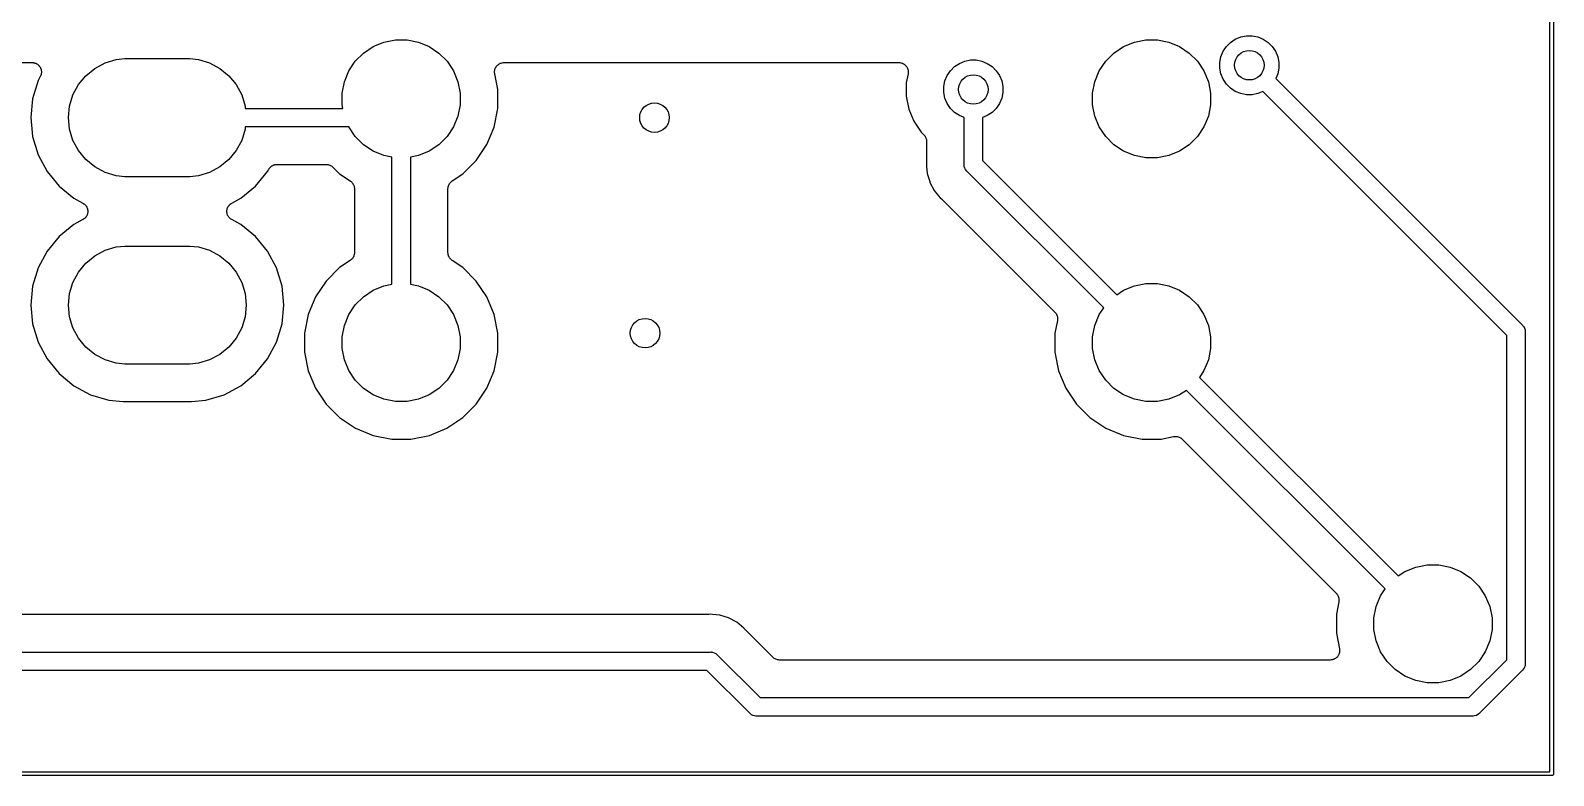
# Model space of a CAD drawing. Extents: x 19 to 115, y -142 to -17.
# Drawn here: x 94.8 to 115.42, y -142.26 to -132.17 of the extents above; entities that cross this region are included whole.
import ezdxf

# ---------------------------------------------------------------- set-up
doc = ezdxf.new("R2010")
doc.units = 0
doc.layers.add('BLACK', color=7, linetype='CONTINUOUS')

msp = doc.modelspace()

# ---------------------------------------------------------------- linework, layer by layer
at = {"layer": 'BLACK', "linetype": 'CONTINUOUS'}
for p, q in [((115.425, -16.6812), (115.425, -142.239)), ((115.375, -142.215), (115.375, -16.705)), ((99.312, -132.475), (99.4431, -132.387)), ((99.4431, -132.387), (99.5886, -132.327)), ((99.5886, -132.327), (99.7432, -132.296)), ((99.7432, -132.296), (99.9008, -132.296)), ((99.9008, -132.296), (100.055, -132.327)), ((100.055, -132.327), (100.201, -132.387)), ((100.201, -132.387), (100.332, -132.475)), ((109.472, -132.475), (109.603, -132.387)), ((109.603, -132.387), (109.749, -132.327)), ((109.749, -132.327), (109.903, -132.296)), ((109.903, -132.296), (110.061, -132.296)), ((110.061, -132.296), (110.215, -132.327)), ((110.215, -132.327), (110.361, -132.387)), ((110.361, -132.387), (110.492, -132.475)), ((110.951, -132.451), (110.995, -132.385)), ((110.995, -132.385), (111.051, -132.33)), ((111.051, -132.33), (111.116, -132.286)), ((111.116, -132.286), (111.189, -132.256)), ((111.189, -132.256), (111.266, -132.24)), ((111.266, -132.24), (111.345, -132.24)), ((111.345, -132.24), (111.422, -132.256)), ((111.422, -132.256), (111.495, -132.286)), ((111.495, -132.286), (111.561, -132.33)), ((111.561, -132.33), (111.616, -132.385)), ((111.616, -132.385), (111.66, -132.451)), ((92.6383, -132.604), (94.8237, -132.604)), ((94.8237, -132.604), (94.8255, -132.604)), ((94.8255, -132.604), (94.8314, -132.605)), ((95.8124, -132.607), (95.9632, -132.562)), ((95.9632, -132.562), (96.0807, -132.55)), ((96.0807, -132.55), (96.9593, -132.55)), ((96.9593, -132.55), (97.0768, -132.562)), ((97.0768, -132.562), (97.2276, -132.607)), ((99.113, -132.717), (99.2006, -132.586)), ((99.2006, -132.586), (99.312, -132.475)), ((100.332, -132.475), (100.443, -132.586)), ((100.443, -132.586), (100.531, -132.717)), ((101.201, -132.605), (101.213, -132.604)), ((101.213, -132.604), (106.561, -132.604)), ((106.561, -132.604), (106.562, -132.604)), ((106.562, -132.604), (106.562, -132.604)), ((106.562, -132.604), (106.562, -132.604)), ((106.562, -132.604), (106.563, -132.604)), ((106.563, -132.604), (106.575, -132.605)), ((107.38, -132.615), (107.452, -132.584)), ((107.452, -132.584), (107.53, -132.569)), ((107.53, -132.569), (107.608, -132.569)), ((107.608, -132.569), (107.686, -132.584)), ((107.686, -132.584), (107.758, -132.615)), ((109.273, -132.717), (109.361, -132.586)), ((109.361, -132.586), (109.472, -132.475)), ((110.492, -132.475), (110.603, -132.586)), ((110.603, -132.586), (110.691, -132.717)), ((110.906, -132.601), (110.921, -132.524)), ((110.906, -132.68), (110.906, -132.601)), ((110.921, -132.524), (110.951, -132.451)), ((111.66, -132.451), (111.69, -132.524)), ((111.69, -132.524), (111.706, -132.601)), ((111.706, -132.601), (111.706, -132.68)), ((94.8314, -132.605), (94.8373, -132.605)), ((94.8373, -132.605), (94.8437, -132.606)), ((94.8437, -132.606), (94.8501, -132.607)), ((94.8501, -132.607), (94.8558, -132.609)), ((94.8558, -132.609), (94.8616, -132.61)), ((94.8616, -132.61), (94.8675, -132.612)), ((94.8675, -132.612), (94.8738, -132.614)), ((94.8738, -132.614), (94.8789, -132.617)), ((94.8789, -132.617), (94.8844, -132.619)), ((94.8844, -132.619), (94.8898, -132.623)), ((94.8898, -132.623), (94.8955, -132.626)), ((94.8955, -132.626), (94.9, -132.63)), ((94.9, -132.63), (94.9049, -132.633)), ((94.9049, -132.633), (94.9095, -132.638)), ((94.9357, -132.791), (94.9057, -132.847)), ((94.9095, -132.638), (94.9145, -132.642)), ((94.9145, -132.642), (94.9182, -132.647)), ((94.9182, -132.647), (94.9223, -132.651)), ((94.9223, -132.651), (94.9259, -132.656)), ((94.9259, -132.656), (94.93, -132.661)), ((94.93, -132.661), (94.9327, -132.667)), ((94.9327, -132.667), (94.936, -132.672)), ((94.938, -132.785), (94.9357, -132.791)), ((94.936, -132.672), (94.9385, -132.678)), ((94.9408, -132.78), (94.938, -132.785)), ((94.9385, -132.678), (94.9415, -132.683)), ((94.9427, -132.774), (94.9408, -132.78)), ((94.9415, -132.683), (94.9432, -132.689)), ((94.9452, -132.768), (94.9427, -132.774)), ((94.9432, -132.689), (94.9454, -132.695)), ((94.9464, -132.762), (94.9452, -132.768)), ((94.9454, -132.695), (94.9466, -132.701)), ((94.9481, -132.757), (94.9464, -132.762)), ((94.9466, -132.701), (94.9485, -132.707)), ((94.9488, -132.75), (94.9481, -132.757)), ((94.9485, -132.707), (94.949, -132.713)), ((94.9501, -132.744), (94.9488, -132.75)), ((94.949, -132.713), (94.9502, -132.719)), ((94.9502, -132.719), (94.9501, -132.725)), ((94.9501, -132.725), (94.9507, -132.732)), ((94.9507, -132.732), (94.9501, -132.738)), ((94.9501, -132.738), (94.9501, -132.744)), ((95.4516, -132.903), (95.5516, -132.782)), ((95.5516, -132.782), (95.6734, -132.682)), ((95.6734, -132.682), (95.8124, -132.607)), ((97.2276, -132.607), (97.3666, -132.682)), ((97.3666, -132.682), (97.4884, -132.782)), ((97.4884, -132.782), (97.5884, -132.903)), ((99.0527, -132.863), (99.113, -132.717)), ((100.531, -132.717), (100.591, -132.863)), ((101.086, -132.729), (101.087, -132.717)), ((101.086, -132.73), (101.086, -132.729)), ((101.087, -132.742), (101.086, -132.73)), ((101.086, -132.73), (101.086, -132.73)), ((101.087, -132.717), (101.088, -132.705)), ((101.088, -132.754), (101.087, -132.742)), ((101.088, -132.705), (101.092, -132.693)), ((101.088, -132.705), (101.088, -132.705)), ((101.088, -132.705), (101.088, -132.705)), ((101.088, -132.755), (101.088, -132.754)), ((101.088, -132.756), (101.088, -132.755)), ((101.088, -132.755), (101.088, -132.755)), ((101.088, -132.755), (101.088, -132.755)), ((101.13, -132.967), (101.088, -132.756)), ((101.092, -132.693), (101.095, -132.682)), ((101.095, -132.682), (101.096, -132.681)), ((101.096, -132.681), (101.102, -132.671)), ((101.096, -132.681), (101.096, -132.681)), ((101.102, -132.671), (101.107, -132.66)), ((101.107, -132.66), (101.108, -132.659)), ((101.107, -132.66), (101.107, -132.66)), ((101.108, -132.659), (101.115, -132.65)), ((101.115, -132.65), (101.123, -132.641)), ((101.123, -132.641), (101.124, -132.64)), ((101.123, -132.641), (101.123, -132.641)), ((101.124, -132.64), (101.133, -132.633)), ((101.133, -132.633), (101.142, -132.625)), ((101.142, -132.625), (101.143, -132.625)), ((101.143, -132.625), (101.153, -132.619)), ((101.143, -132.625), (101.143, -132.625)), ((101.153, -132.619), (101.164, -132.614)), ((101.164, -132.614), (101.164, -132.613)), ((101.164, -132.613), (101.165, -132.613)), ((101.165, -132.613), (101.176, -132.61)), ((101.176, -132.61), (101.188, -132.606)), ((101.188, -132.606), (101.188, -132.606)), ((101.188, -132.606), (101.189, -132.606)), ((101.189, -132.606), (101.201, -132.605)), ((106.575, -132.605), (106.587, -132.607)), ((106.587, -132.607), (106.587, -132.607)), ((106.587, -132.607), (106.587, -132.607)), ((106.587, -132.607), (106.599, -132.61)), ((106.599, -132.61), (106.61, -132.614)), ((106.61, -132.614), (106.611, -132.614)), ((106.611, -132.614), (106.611, -132.614)), ((106.611, -132.614), (106.622, -132.62)), ((106.622, -132.62), (106.632, -132.626)), ((106.632, -132.626), (106.632, -132.626)), ((106.632, -132.626), (106.633, -132.626)), ((106.633, -132.626), (106.642, -132.634)), ((106.642, -132.634), (106.651, -132.642)), ((106.651, -132.642), (106.652, -132.642)), ((106.652, -132.642), (106.652, -132.642)), ((106.652, -132.642), (106.659, -132.651)), ((106.659, -132.651), (106.667, -132.661)), ((106.686, -132.756), (106.661, -132.88)), ((106.667, -132.661), (106.667, -132.661)), ((106.667, -132.661), (106.667, -132.661)), ((106.667, -132.661), (106.673, -132.672)), ((106.673, -132.672), (106.679, -132.683)), ((106.679, -132.683), (106.679, -132.683)), ((106.679, -132.683), (106.679, -132.683)), ((106.679, -132.683), (106.682, -132.695)), ((106.682, -132.695), (106.686, -132.706)), ((106.686, -132.706), (106.686, -132.707)), ((106.686, -132.707), (106.686, -132.707)), ((106.686, -132.707), (106.687, -132.719)), ((106.687, -132.744), (106.686, -132.756)), ((106.687, -132.719), (106.688, -132.731)), ((106.688, -132.732), (106.687, -132.744)), ((106.688, -132.731), (106.688, -132.731)), ((106.688, -132.731), (106.688, -132.732)), ((107.184, -132.852), (107.215, -132.78)), ((107.215, -132.78), (107.258, -132.714)), ((107.258, -132.714), (107.314, -132.658)), ((107.314, -132.658), (107.38, -132.615)), ((107.758, -132.615), (107.824, -132.658)), ((107.824, -132.658), (107.88, -132.714)), ((107.88, -132.714), (107.923, -132.78)), ((107.923, -132.78), (107.954, -132.852)), ((109.213, -132.863), (109.273, -132.717)), ((110.691, -132.717), (110.751, -132.863)), ((110.921, -132.757), (110.906, -132.68)), ((110.951, -132.83), (110.921, -132.757)), ((111.69, -132.757), (111.664, -132.821)), ((111.706, -132.68), (111.69, -132.757)), ((94.9057, -132.847), (94.8309, -133.094)), ((95.3773, -133.042), (95.4516, -132.903)), ((97.5884, -132.903), (97.6627, -133.042)), ((99.022, -133.017), (99.0527, -132.863)), ((99.022, -133.175), (99.022, -133.017)), ((100.591, -132.863), (100.622, -133.017)), ((100.622, -133.017), (100.622, -133.175)), ((101.13, -133.225), (101.13, -132.967)), ((106.661, -132.88), (106.661, -133.058)), ((107.169, -132.93), (107.184, -132.852)), ((107.169, -133.008), (107.169, -132.93)), ((107.184, -133.086), (107.169, -133.008)), ((107.954, -132.852), (107.969, -132.93)), ((107.969, -133.008), (107.954, -133.086)), ((107.969, -132.93), (107.969, -133.008)), ((109.182, -133.017), (109.213, -132.863)), ((109.182, -133.175), (109.182, -133.017)), ((110.751, -132.863), (110.782, -133.017)), ((110.782, -133.017), (110.782, -133.175)), ((110.995, -132.895), (110.951, -132.83)), ((111.051, -132.951), (110.995, -132.895)), ((111.116, -132.995), (111.051, -132.951)), ((111.189, -133.025), (111.116, -132.995)), ((111.487, -132.998), (111.422, -133.025)), ((114.792, -136.303), (111.487, -132.998)), ((111.664, -132.821), (115.001, -136.159)), ((94.8309, -133.094), (94.8057, -133.35)), ((95.3161, -133.35), (95.3316, -133.193)), ((95.3316, -133.193), (95.3773, -133.042)), ((97.6627, -133.042), (97.7084, -133.193)), ((97.7084, -133.193), (97.7116, -133.225)), ((99.032, -133.225), (99.022, -133.175)), ((100.622, -133.175), (100.591, -133.329)), ((106.661, -133.058), (106.696, -133.234)), ((107.215, -133.158), (107.184, -133.086)), ((107.258, -133.224), (107.215, -133.158)), ((107.923, -133.158), (107.88, -133.224)), ((107.954, -133.086), (107.923, -133.158)), ((109.213, -133.329), (109.182, -133.175)), ((110.782, -133.175), (110.751, -133.329)), ((111.266, -133.04), (111.189, -133.025)), ((111.345, -133.04), (111.266, -133.04)), ((111.422, -133.025), (111.345, -133.04)), ((94.8057, -133.35), (94.8309, -133.606)), ((95.3316, -133.507), (95.3161, -133.35)), ((97.7116, -133.225), (99.032, -133.225)), ((100.591, -133.329), (100.531, -133.475)), ((101.08, -133.478), (101.13, -133.225)), ((106.696, -133.234), (106.764, -133.399)), ((106.764, -133.399), (106.864, -133.548)), ((107.314, -133.28), (107.258, -133.224)), ((107.38, -133.323), (107.314, -133.28)), ((107.444, -133.35), (107.38, -133.323)), ((107.444, -133.979), (107.444, -133.35)), ((107.758, -133.323), (107.694, -133.35)), ((107.694, -133.35), (107.694, -133.933)), ((107.824, -133.28), (107.758, -133.323)), ((107.88, -133.224), (107.824, -133.28)), ((109.273, -133.475), (109.213, -133.329)), ((110.751, -133.329), (110.691, -133.475)), ((94.8309, -133.606), (94.9057, -133.853)), ((95.3773, -133.658), (95.3316, -133.507)), ((97.7084, -133.507), (97.6627, -133.658)), ((97.7116, -133.475), (97.7084, -133.507)), ((99.1131, -133.475), (97.7116, -133.475)), ((99.2006, -133.606), (99.1131, -133.475)), ((99.312, -133.717), (99.2006, -133.606)), ((100.443, -133.606), (100.332, -133.717)), ((100.531, -133.475), (100.443, -133.606)), ((100.981, -133.716), (101.08, -133.478)), ((106.864, -133.548), (106.899, -133.583)), ((106.899, -133.583), (106.899, -133.583)), ((106.899, -133.583), (106.899, -133.583)), ((106.899, -133.583), (106.899, -133.583)), ((106.899, -133.583), (106.9, -133.584)), ((106.9, -133.584), (106.907, -133.593)), ((106.907, -133.593), (106.915, -133.602)), ((106.915, -133.602), (106.915, -133.603)), ((106.915, -133.603), (106.916, -133.604)), ((106.916, -133.604), (106.921, -133.614)), ((106.921, -133.614), (106.926, -133.624)), ((106.926, -133.624), (106.927, -133.625)), ((106.927, -133.625), (106.927, -133.626)), ((106.927, -133.626), (106.93, -133.637)), ((109.361, -133.606), (109.273, -133.475)), ((109.472, -133.717), (109.361, -133.606)), ((110.603, -133.606), (110.492, -133.717)), ((110.691, -133.475), (110.603, -133.606)), ((95.4516, -133.797), (95.3773, -133.658)), ((95.5516, -133.918), (95.4516, -133.797)), ((97.5884, -133.797), (97.4884, -133.918)), ((97.6627, -133.658), (97.5884, -133.797)), ((99.4431, -133.805), (99.312, -133.717)), ((99.5886, -133.865), (99.4431, -133.805)), ((100.201, -133.805), (100.055, -133.865)), ((100.332, -133.717), (100.201, -133.805)), ((100.838, -133.93), (100.981, -133.716)), ((106.93, -133.637), (106.934, -133.648)), ((106.934, -133.648), (106.934, -133.649)), ((106.934, -133.649), (106.934, -133.649)), ((106.934, -133.649), (106.935, -133.661)), ((106.935, -133.661), (106.936, -133.673)), ((106.936, -133.673), (106.936, -133.948)), ((109.603, -133.805), (109.472, -133.717)), ((109.749, -133.865), (109.603, -133.805)), ((110.361, -133.805), (110.215, -133.865)), ((110.492, -133.717), (110.361, -133.805)), ((94.9057, -133.853), (95.0272, -134.08)), ((95.6734, -134.018), (95.5516, -133.918)), ((95.8124, -134.093), (95.6734, -134.018)), ((97.3666, -134.018), (97.2276, -134.093)), ((97.4884, -133.918), (97.3666, -134.018)), ((98.0297, -134.049), (98.0329, -134.044)), ((98.0329, -134.044), (98.0356, -134.039)), ((98.0356, -134.039), (98.0399, -134.034)), ((98.0399, -134.034), (98.0438, -134.028)), ((98.0438, -134.028), (98.0478, -134.024)), ((98.0478, -134.024), (98.0514, -134.02)), ((98.0514, -134.02), (98.0567, -134.016)), ((98.0567, -134.016), (98.0615, -134.011)), ((98.0615, -134.011), (98.0663, -134.008)), ((98.0663, -134.008), (98.0706, -134.004)), ((98.0706, -134.004), (98.0766, -134.001)), ((98.0766, -134.001), (98.0823, -133.997)), ((98.0823, -133.997), (98.0875, -133.995)), ((98.0875, -133.995), (98.0925, -133.993)), ((98.0925, -133.993), (98.099, -133.991)), ((98.099, -133.991), (98.1053, -133.988)), ((98.1053, -133.988), (98.1108, -133.987)), ((98.1108, -133.987), (98.1162, -133.985)), ((98.1162, -133.985), (98.123, -133.985)), ((98.123, -133.985), (98.1297, -133.983)), ((98.1297, -133.983), (98.1353, -133.984)), ((98.1353, -133.984), (98.1409, -133.983)), ((98.1409, -133.983), (98.8066, -133.983)), ((98.8066, -133.983), (98.807, -133.983)), ((98.807, -133.983), (98.807, -133.983)), ((98.807, -133.983), (98.8071, -133.983)), ((98.8071, -133.983), (98.8084, -133.983)), ((98.8084, -133.983), (98.8201, -133.984)), ((98.8201, -133.984), (98.8317, -133.986)), ((98.8317, -133.986), (98.8323, -133.986)), ((98.8323, -133.986), (98.833, -133.986)), ((98.833, -133.986), (98.8442, -133.989)), ((98.8442, -133.989), (98.8554, -133.993)), ((98.8554, -133.993), (98.856, -133.993)), ((98.856, -133.993), (98.8566, -133.993)), ((98.8566, -133.993), (98.867, -133.999)), ((98.867, -133.999), (98.8773, -134.004)), ((98.8773, -134.004), (98.8778, -134.005)), ((98.8778, -134.005), (98.8784, -134.005)), ((98.8784, -134.005), (98.8873, -134.013)), ((98.8873, -134.013), (98.8964, -134.02)), ((98.8964, -134.02), (98.9882, -134.112)), ((99.697, -133.887), (99.5886, -133.865)), ((99.697, -135.607), (99.697, -133.887)), ((100.055, -133.865), (99.947, -133.887)), ((99.947, -133.887), (99.947, -135.607)), ((100.656, -134.112), (100.838, -133.93)), ((106.935, -133.96), (106.933, -133.985)), ((106.933, -133.985), (106.935, -134.01)), ((106.936, -133.949), (106.935, -133.955)), ((106.935, -133.955), (106.935, -133.96)), ((106.935, -134.01), (106.935, -134.01)), ((106.935, -134.01), (106.945, -134.109)), ((106.936, -133.948), (106.936, -133.949)), ((107.443, -133.985), (107.444, -133.979)), ((107.444, -133.991), (107.443, -133.985)), ((107.446, -134.01), (107.444, -133.991)), ((107.444, -133.991), (107.444, -133.991)), ((107.453, -134.033), (107.446, -134.01)), ((107.465, -134.055), (107.453, -134.033)), ((107.694, -133.933), (109.511, -135.75)), ((109.903, -133.896), (109.749, -133.865)), ((110.061, -133.896), (109.903, -133.896)), ((110.215, -133.865), (110.061, -133.896)), ((95.0272, -134.08), (95.1906, -134.279)), ((95.9632, -134.138), (95.8124, -134.093)), ((96.0807, -134.15), (95.9632, -134.138)), ((96.9593, -134.15), (96.0807, -134.15)), ((97.0768, -134.138), (96.9593, -134.15)), ((97.2276, -134.093), (97.0768, -134.138)), ((97.8494, -134.279), (98.0128, -134.08)), ((98.0128, -134.08), (98.0289, -134.05)), ((98.0289, -134.05), (98.0297, -134.049)), ((98.9882, -134.112), (99.1326, -134.208)), ((99.1326, -134.208), (99.133, -134.209)), ((99.133, -134.209), (99.133, -134.209)), ((99.133, -134.209), (99.133, -134.209)), ((99.133, -134.209), (99.134, -134.209)), ((99.134, -134.209), (99.1431, -134.217)), ((99.1431, -134.217), (99.1521, -134.225)), ((99.1521, -134.225), (99.1525, -134.225)), ((99.1525, -134.225), (99.153, -134.225)), ((99.153, -134.225), (99.1603, -134.235)), ((99.1603, -134.235), (99.1678, -134.244)), ((99.1678, -134.244), (99.1681, -134.244)), ((99.1681, -134.244), (99.1685, -134.245)), ((99.1685, -134.245), (99.1739, -134.255)), ((100.465, -134.264), (100.471, -134.254)), ((100.471, -134.254), (100.477, -134.243)), ((100.477, -134.242), (100.485, -134.233)), ((100.477, -134.243), (100.477, -134.242)), ((100.477, -134.243), (100.477, -134.243)), ((100.485, -134.233), (100.492, -134.224)), ((100.492, -134.224), (100.493, -134.224)), ((100.493, -134.223), (100.502, -134.216)), ((100.493, -134.224), (100.493, -134.223)), ((100.502, -134.216), (100.511, -134.208)), ((100.511, -134.208), (100.656, -134.112)), ((106.945, -134.109), (106.978, -134.217)), ((106.978, -134.217), (106.981, -134.228)), ((106.981, -134.228), (107.04, -134.338)), ((107.48, -134.074), (107.465, -134.055)), ((107.485, -134.078), (107.48, -134.074)), ((109.334, -135.927), (107.485, -134.078)), ((95.1906, -134.279), (95.3898, -134.443)), ((95.3898, -134.443), (95.5117, -134.508)), ((97.5283, -134.508), (97.6502, -134.443)), ((97.6502, -134.443), (97.8494, -134.279)), ((99.1739, -134.255), (99.1794, -134.266)), ((99.1794, -134.266), (99.1796, -134.266)), ((99.1796, -134.266), (99.1799, -134.267)), ((99.1799, -134.267), (99.1832, -134.278)), ((99.1832, -134.278), (99.1866, -134.289)), ((99.1866, -134.289), (99.1866, -134.29)), ((99.1866, -134.29), (99.1868, -134.291)), ((99.1868, -134.291), (99.1878, -134.302)), ((99.1878, -134.302), (99.189, -134.314)), ((99.189, -134.314), (99.189, -135.18)), ((100.455, -134.312), (100.456, -134.301)), ((100.455, -134.313), (100.455, -134.312)), ((100.455, -134.314), (100.455, -134.313)), ((100.455, -134.313), (100.455, -134.313)), ((100.455, -135.18), (100.455, -134.314)), ((100.455, -134.314), (100.455, -134.314)), ((100.456, -134.301), (100.458, -134.289)), ((100.458, -134.288), (100.461, -134.276)), ((100.458, -134.289), (100.458, -134.288)), ((100.458, -134.288), (100.458, -134.288)), ((100.461, -134.276), (100.465, -134.265)), ((100.465, -134.265), (100.465, -134.264)), ((100.465, -134.265), (100.465, -134.265)), ((107.04, -134.338), (107.053, -134.354)), ((107.053, -134.354), (107.053, -134.354)), ((107.053, -134.354), (107.119, -134.435)), ((107.119, -134.435), (107.139, -134.451)), ((107.139, -134.451), (107.14, -134.452)), ((107.14, -134.452), (107.144, -134.456)), ((107.144, -134.456), (107.148, -134.459)), ((107.148, -134.459), (108.673, -135.984)), ((95.5117, -134.508), (95.5128, -134.509)), ((95.5128, -134.509), (95.5128, -134.509)), ((95.5128, -134.509), (95.5128, -134.509)), ((95.5128, -134.509), (95.5133, -134.509)), ((95.5133, -134.509), (95.5233, -134.516)), ((95.5233, -134.516), (95.5333, -134.523)), ((95.5333, -134.523), (95.5335, -134.523)), ((95.5335, -134.523), (95.5337, -134.523)), ((95.5337, -134.523), (95.5421, -134.532)), ((95.5421, -134.532), (95.5507, -134.54)), ((95.5507, -134.54), (95.5508, -134.54)), ((95.5508, -134.54), (95.551, -134.541)), ((95.551, -134.541), (95.5576, -134.551)), ((95.5576, -134.551), (95.5643, -134.561)), ((95.5643, -134.561), (95.5644, -134.561)), ((95.5644, -134.561), (95.5645, -134.561)), ((95.5645, -134.561), (95.569, -134.572)), ((95.5731, -134.658), (95.5684, -134.669)), ((95.569, -134.572), (95.5736, -134.584)), ((95.5732, -134.658), (95.5731, -134.658)), ((95.5733, -134.657), (95.5732, -134.658)), ((95.5757, -134.645), (95.5733, -134.657)), ((95.5736, -134.584), (95.5737, -134.584)), ((95.5737, -134.584), (95.5738, -134.584)), ((95.5738, -134.584), (95.576, -134.596)), ((95.5781, -134.634), (95.5757, -134.645)), ((95.576, -134.596), (95.5783, -134.608)), ((95.5782, -134.633), (95.5781, -134.633)), ((95.5781, -134.633), (95.5781, -134.634)), ((95.5784, -134.609), (95.5782, -134.621)), ((95.5782, -134.621), (95.5782, -134.633)), ((95.5783, -134.608), (95.5783, -134.608)), ((95.5783, -134.608), (95.5784, -134.609)), ((97.4616, -134.631), (97.4618, -134.619)), ((97.4617, -134.632), (97.4616, -134.631)), ((97.464, -134.644), (97.4617, -134.632)), ((97.4617, -134.632), (97.4617, -134.632)), ((97.4618, -134.619), (97.4618, -134.607)), ((97.4618, -134.607), (97.4619, -134.607)), ((97.4619, -134.606), (97.4643, -134.595)), ((97.4619, -134.607), (97.4619, -134.606)), ((97.4662, -134.656), (97.464, -134.644)), ((97.4643, -134.595), (97.4667, -134.583)), ((97.4663, -134.656), (97.4662, -134.656)), ((97.4664, -134.656), (97.4663, -134.656)), ((97.471, -134.667), (97.4664, -134.656)), ((97.4667, -134.583), (97.4668, -134.582)), ((97.4668, -134.582), (97.4669, -134.582)), ((97.4669, -134.582), (97.4716, -134.571)), ((97.4716, -134.571), (97.4763, -134.56)), ((97.4763, -134.56), (97.4765, -134.56)), ((97.4765, -134.56), (97.4766, -134.559)), ((97.4766, -134.559), (97.4834, -134.549)), ((97.4834, -134.549), (97.4901, -134.539)), ((97.4901, -134.539), (97.4903, -134.539)), ((97.4903, -134.539), (97.4905, -134.539)), ((97.4905, -134.539), (97.4992, -134.53)), ((97.4992, -134.53), (97.5077, -134.522)), ((97.5077, -134.522), (97.5079, -134.522)), ((97.5079, -134.522), (97.5081, -134.521)), ((97.5081, -134.521), (97.5183, -134.515)), ((97.5183, -134.515), (97.5283, -134.508)), ((95.3898, -134.797), (95.1906, -134.961)), ((95.5117, -134.732), (95.3898, -134.797)), ((95.5218, -134.725), (95.5117, -134.732)), ((95.5319, -134.719), (95.5218, -134.725)), ((95.5321, -134.718), (95.5319, -134.719)), ((95.5323, -134.718), (95.5321, -134.718)), ((95.5408, -134.71), (95.5323, -134.718)), ((95.5495, -134.701), (95.5408, -134.71)), ((95.5497, -134.701), (95.5495, -134.701)), ((95.5499, -134.701), (95.5497, -134.701)), ((95.5566, -134.691), (95.5499, -134.701)), ((95.5634, -134.681), (95.5566, -134.691)), ((95.5636, -134.68), (95.5634, -134.681)), ((95.5637, -134.68), (95.5636, -134.68)), ((95.5684, -134.669), (95.5637, -134.68)), ((97.4755, -134.679), (97.471, -134.667)), ((97.4756, -134.679), (97.4755, -134.679)), ((97.4757, -134.679), (97.4756, -134.679)), ((97.4823, -134.689), (97.4757, -134.679)), ((97.489, -134.699), (97.4823, -134.689)), ((97.4892, -134.7), (97.489, -134.699)), ((97.4893, -134.7), (97.4892, -134.7)), ((97.4977, -134.708), (97.4893, -134.7)), ((97.5063, -134.717), (97.4977, -134.708)), ((97.5065, -134.717), (97.5063, -134.717)), ((97.5067, -134.717), (97.5065, -134.717)), ((97.5167, -134.724), (97.5067, -134.717)), ((97.5267, -134.731), (97.5167, -134.724)), ((97.5272, -134.731), (97.5267, -134.731)), ((97.5283, -134.732), (97.5272, -134.731)), ((97.5272, -134.731), (97.5272, -134.731)), ((97.5272, -134.731), (97.5272, -134.731)), ((97.6502, -134.797), (97.5283, -134.732)), ((97.8494, -134.961), (97.6502, -134.797)), ((95.1906, -134.961), (95.0272, -135.16)), ((98.0128, -135.16), (97.8494, -134.961)), ((95.0272, -135.16), (94.9057, -135.387)), ((95.5516, -135.322), (95.6734, -135.222)), ((95.6734, -135.222), (95.8124, -135.147)), ((95.8124, -135.147), (95.9632, -135.102)), ((95.9632, -135.102), (96.0807, -135.09)), ((96.0807, -135.09), (96.9593, -135.09)), ((96.9593, -135.09), (97.0768, -135.102)), ((97.0768, -135.102), (97.2276, -135.147)), ((97.2276, -135.147), (97.3666, -135.222)), ((97.3666, -135.222), (97.4884, -135.322)), ((98.1343, -135.387), (98.0128, -135.16)), ((99.1417, -135.278), (99.1326, -135.286)), ((99.1509, -135.271), (99.1417, -135.278)), ((99.1513, -135.27), (99.1509, -135.271)), ((99.1517, -135.27), (99.1513, -135.27)), ((99.1592, -135.261), (99.1517, -135.27)), ((99.1668, -135.252), (99.1592, -135.261)), ((99.1671, -135.251), (99.1668, -135.252)), ((99.1675, -135.251), (99.1671, -135.251)), ((99.173, -135.24), (99.1675, -135.251)), ((99.1787, -135.23), (99.173, -135.24)), ((99.1789, -135.229), (99.1787, -135.23)), ((99.1792, -135.229), (99.1789, -135.229)), ((99.1826, -135.218), (99.1792, -135.229)), ((99.1862, -135.206), (99.1826, -135.218)), ((99.1863, -135.206), (99.1862, -135.206)), ((99.1865, -135.205), (99.1863, -135.206)), ((99.1877, -135.193), (99.1865, -135.205)), ((99.189, -135.182), (99.1877, -135.193)), ((99.189, -135.18), (99.189, -135.18)), ((99.189, -135.18), (99.189, -135.181)), ((99.189, -135.181), (99.189, -135.181)), ((99.189, -135.181), (99.189, -135.182)), ((100.456, -135.192), (100.455, -135.18)), ((100.457, -135.203), (100.456, -135.192)), ((100.457, -135.204), (100.457, -135.203)), ((100.457, -135.205), (100.457, -135.204)), ((100.461, -135.216), (100.457, -135.205)), ((100.464, -135.227), (100.461, -135.216)), ((100.464, -135.228), (100.464, -135.227)), ((100.465, -135.228), (100.464, -135.228)), ((100.47, -135.239), (100.465, -135.228)), ((100.476, -135.249), (100.47, -135.239)), ((100.476, -135.25), (100.476, -135.249)), ((100.484, -135.259), (100.476, -135.25)), ((100.476, -135.25), (100.476, -135.25)), ((100.491, -135.269), (100.484, -135.259)), ((100.492, -135.269), (100.491, -135.269)), ((100.491, -135.269), (100.491, -135.269)), ((100.501, -135.277), (100.492, -135.269)), ((100.51, -135.285), (100.501, -135.277)), ((100.511, -135.285), (100.51, -135.285)), ((100.511, -135.286), (100.511, -135.285)), ((100.511, -135.285), (100.511, -135.285)), ((100.511, -135.285), (100.511, -135.285)), ((94.9057, -135.387), (94.8309, -135.634)), ((95.3773, -135.582), (95.4516, -135.443)), ((95.4516, -135.443), (95.5516, -135.322)), ((97.4884, -135.322), (97.5884, -135.443)), ((97.5884, -135.443), (97.6627, -135.582)), ((98.2091, -135.634), (98.1343, -135.387)), ((98.9882, -135.382), (98.806, -135.564)), ((99.1326, -135.286), (98.9882, -135.382)), ((100.656, -135.382), (100.511, -135.286)), ((100.838, -135.564), (100.656, -135.382)), ((94.8309, -135.634), (94.8057, -135.89)), ((95.3316, -135.733), (95.3773, -135.582)), ((97.6627, -135.582), (97.7084, -135.733)), ((98.2343, -135.89), (98.2091, -135.634)), ((98.806, -135.564), (98.6629, -135.778)), ((99.312, -135.777), (99.4431, -135.689)), ((99.4431, -135.689), (99.5886, -135.629)), ((99.5886, -135.629), (99.697, -135.607)), ((99.947, -135.607), (100.055, -135.629)), ((100.055, -135.629), (100.201, -135.689)), ((100.201, -135.689), (100.332, -135.777)), ((100.981, -135.778), (100.838, -135.564)), ((109.511, -135.75), (109.603, -135.689)), ((109.603, -135.689), (109.749, -135.629)), ((109.749, -135.629), (109.903, -135.598)), ((109.903, -135.598), (110.061, -135.598)), ((110.061, -135.598), (110.215, -135.629)), ((110.215, -135.629), (110.361, -135.689)), ((110.361, -135.689), (110.492, -135.777)), ((94.8057, -135.89), (94.8309, -136.146)), ((95.3161, -135.89), (95.3316, -135.733)), ((95.3316, -136.047), (95.3161, -135.89)), ((97.7084, -135.733), (97.7239, -135.89)), ((97.7239, -135.89), (97.7084, -136.047)), ((98.2091, -136.146), (98.2343, -135.89)), ((98.6629, -135.778), (98.5643, -136.016)), ((99.113, -136.019), (99.2006, -135.888)), ((99.2006, -135.888), (99.312, -135.777)), ((100.332, -135.777), (100.443, -135.888)), ((100.443, -135.888), (100.531, -136.019)), ((101.08, -136.016), (100.981, -135.778)), ((110.492, -135.777), (110.603, -135.888)), ((110.603, -135.888), (110.691, -136.019)), ((95.3773, -136.198), (95.3316, -136.047)), ((97.7084, -136.047), (97.6627, -136.198)), ((98.5643, -136.016), (98.514, -136.269)), ((99.0527, -136.165), (99.113, -136.019)), ((100.531, -136.019), (100.591, -136.165)), ((101.13, -136.269), (101.08, -136.016)), ((108.673, -135.984), (108.673, -135.985)), ((108.673, -135.985), (108.674, -135.985)), ((108.674, -135.985), (108.674, -135.985)), ((108.674, -135.985), (108.674, -135.986)), ((108.674, -135.986), (108.682, -135.995)), ((108.708, -136.099), (108.674, -136.269)), ((108.682, -135.995), (108.689, -136.004)), ((108.689, -136.004), (108.689, -136.004)), ((108.689, -136.004), (108.69, -136.005)), ((108.69, -136.005), (108.695, -136.015)), ((108.695, -136.015), (108.701, -136.026)), ((108.701, -136.026), (108.701, -136.026)), ((108.701, -136.026), (108.701, -136.027)), ((108.701, -136.027), (108.705, -136.038)), ((108.705, -136.038), (108.708, -136.05)), ((108.708, -136.05), (108.708, -136.05)), ((108.708, -136.05), (108.708, -136.051)), ((108.708, -136.051), (108.709, -136.062)), ((108.709, -136.087), (108.708, -136.099)), ((108.709, -136.062), (108.71, -136.074)), ((108.71, -136.075), (108.709, -136.087)), ((108.71, -136.074), (108.71, -136.075)), ((108.71, -136.075), (108.71, -136.075)), ((109.213, -136.165), (109.273, -136.019)), ((109.273, -136.019), (109.334, -135.927)), ((110.691, -136.019), (110.751, -136.165)), ((94.8309, -136.146), (94.9057, -136.393)), ((95.4516, -136.337), (95.3773, -136.198)), ((97.6627, -136.198), (97.5884, -136.337)), ((98.1343, -136.393), (98.2091, -136.146)), ((98.514, -136.269), (98.514, -136.527)), ((99.022, -136.319), (99.0527, -136.165)), ((100.591, -136.165), (100.622, -136.319)), ((101.13, -136.527), (101.13, -136.269)), ((108.674, -136.269), (108.674, -136.527)), ((109.182, -136.319), (109.213, -136.165)), ((110.751, -136.165), (110.782, -136.319)), ((114.792, -140.696), (114.792, -136.303)), ((115.001, -136.159), (115.006, -136.163)), ((115.006, -136.163), (115.01, -136.167)), ((115.01, -136.167), (115.01, -136.167)), ((115.01, -136.167), (115.016, -136.176)), ((115.016, -136.176), (115.021, -136.182)), ((115.021, -136.182), (115.033, -136.203)), ((115.033, -136.203), (115.04, -136.227)), ((115.04, -136.227), (115.042, -136.245)), ((115.042, -136.245), (115.042, -136.245)), ((115.042, -136.245), (115.043, -136.252)), ((115.043, -136.252), (115.042, -136.258)), ((115.042, -136.258), (115.042, -140.742)), ((94.9057, -136.393), (95.0272, -136.62)), ((95.5516, -136.458), (95.4516, -136.337)), ((95.6734, -136.558), (95.5516, -136.458)), ((97.4884, -136.458), (97.3666, -136.558)), ((97.5884, -136.337), (97.4884, -136.458)), ((98.0128, -136.62), (98.1343, -136.393)), ((99.022, -136.477), (99.022, -136.319)), ((99.0527, -136.631), (99.022, -136.477)), ((100.622, -136.477), (100.591, -136.631)), ((100.622, -136.319), (100.622, -136.477)), ((109.182, -136.477), (109.182, -136.319)), ((109.213, -136.631), (109.182, -136.477)), ((110.782, -136.477), (110.751, -136.631)), ((110.782, -136.319), (110.782, -136.477)), ((95.0272, -136.62), (95.1906, -136.819)), ((95.8124, -136.633), (95.6734, -136.558)), ((95.9632, -136.678), (95.8124, -136.633)), ((96.0807, -136.69), (95.9632, -136.678)), ((96.9593, -136.69), (96.0807, -136.69)), ((97.0768, -136.678), (96.9593, -136.69)), ((97.2276, -136.633), (97.0768, -136.678)), ((97.3666, -136.558), (97.2276, -136.633)), ((97.8494, -136.819), (98.0128, -136.62)), ((98.514, -136.527), (98.5643, -136.78)), ((99.113, -136.777), (99.0527, -136.631)), ((100.591, -136.631), (100.531, -136.777)), ((101.08, -136.78), (101.13, -136.527)), ((108.674, -136.527), (108.724, -136.78)), ((109.273, -136.777), (109.213, -136.631)), ((110.751, -136.631), (110.691, -136.777)), ((95.1906, -136.819), (95.3898, -136.983)), ((97.6502, -136.983), (97.8494, -136.819)), ((98.5643, -136.78), (98.6629, -137.018)), ((99.2006, -136.908), (99.113, -136.777)), ((99.312, -137.019), (99.2006, -136.908)), ((100.443, -136.908), (100.332, -137.019)), ((100.531, -136.777), (100.443, -136.908)), ((100.981, -137.018), (101.08, -136.78)), ((108.724, -136.78), (108.823, -137.018)), ((109.361, -136.908), (109.273, -136.777)), ((109.472, -137.019), (109.361, -136.908)), ((110.691, -136.777), (110.63, -136.869)), ((110.63, -136.869), (113.321, -139.56)), ((95.3898, -136.983), (95.617, -137.104)), ((95.617, -137.104), (95.8636, -137.179)), ((97.1764, -137.179), (97.423, -137.104)), ((97.423, -137.104), (97.6502, -136.983)), ((98.6629, -137.018), (98.806, -137.232)), ((99.4431, -137.107), (99.312, -137.019)), ((99.5886, -137.167), (99.4431, -137.107)), ((100.201, -137.107), (100.055, -137.167)), ((100.332, -137.019), (100.201, -137.107)), ((100.838, -137.232), (100.981, -137.018)), ((108.823, -137.018), (108.966, -137.232)), ((109.603, -137.107), (109.472, -137.019)), ((109.749, -137.167), (109.603, -137.107)), ((110.361, -137.107), (110.215, -137.167)), ((110.453, -137.046), (110.361, -137.107)), ((113.144, -139.737), (110.453, -137.046)), ((95.8636, -137.179), (96.0557, -137.198)), ((96.0557, -137.198), (96.9843, -137.198)), ((96.9843, -137.198), (97.1764, -137.179)), ((98.806, -137.232), (98.9882, -137.414)), ((99.7432, -137.198), (99.5886, -137.167)), ((99.9008, -137.198), (99.7432, -137.198)), ((100.055, -137.167), (99.9008, -137.198)), ((100.656, -137.414), (100.838, -137.232)), ((108.966, -137.232), (109.148, -137.414)), ((109.903, -137.198), (109.749, -137.167)), ((110.061, -137.198), (109.903, -137.198)), ((110.215, -137.167), (110.061, -137.198)), ((98.9882, -137.414), (99.2024, -137.557)), ((100.442, -137.557), (100.656, -137.414)), ((109.148, -137.414), (109.362, -137.557)), ((99.2024, -137.557), (99.4405, -137.656)), ((99.4405, -137.656), (99.6932, -137.706)), ((99.6932, -137.706), (99.9508, -137.706)), ((99.9508, -137.706), (100.204, -137.656)), ((100.204, -137.656), (100.442, -137.557)), ((109.362, -137.557), (109.6, -137.656)), ((109.6, -137.656), (109.853, -137.706)), ((109.853, -137.706), (110.111, -137.706)), ((110.111, -137.706), (110.281, -137.672)), ((110.281, -137.672), (110.282, -137.672)), ((110.282, -137.672), (110.282, -137.672)), ((110.282, -137.672), (110.282, -137.672)), ((110.282, -137.672), (110.283, -137.672)), ((110.283, -137.672), (110.295, -137.671)), ((110.295, -137.671), (110.306, -137.67)), ((110.306, -137.67), (110.307, -137.67)), ((110.307, -137.67), (110.308, -137.67)), ((110.308, -137.67), (110.319, -137.671)), ((110.319, -137.671), (110.331, -137.672)), ((110.331, -137.672), (110.332, -137.672)), ((110.332, -137.672), (110.332, -137.672)), ((110.332, -137.672), (110.343, -137.676)), ((110.343, -137.676), (110.355, -137.679)), ((110.355, -137.679), (110.355, -137.68)), ((110.355, -137.68), (110.356, -137.68)), ((110.356, -137.68), (110.366, -137.686)), ((110.366, -137.686), (110.377, -137.691)), ((110.377, -137.691), (110.377, -137.692)), ((110.377, -137.692), (110.378, -137.692)), ((110.378, -137.692), (110.387, -137.699)), ((110.387, -137.699), (110.396, -137.707)), ((110.396, -137.707), (112.483, -139.794)), ((113.559, -139.439), (113.713, -139.408)), ((113.713, -139.408), (113.871, -139.408)), ((113.871, -139.408), (114.025, -139.439)), ((113.321, -139.56), (113.413, -139.499)), ((113.413, -139.499), (113.559, -139.439)), ((114.025, -139.439), (114.171, -139.499)), ((114.171, -139.499), (114.302, -139.587)), ((114.302, -139.587), (114.413, -139.698)), ((112.483, -139.794), (112.483, -139.795)), ((112.483, -139.795), (112.484, -139.795)), ((112.484, -139.795), (112.484, -139.795)), ((112.484, -139.795), (112.484, -139.796)), ((112.484, -139.796), (112.492, -139.805)), ((112.492, -139.805), (112.499, -139.814)), ((112.499, -139.814), (112.499, -139.814)), ((112.499, -139.814), (112.5, -139.815)), ((112.5, -139.815), (112.505, -139.825)), ((113.083, -139.829), (113.144, -139.737)), ((114.413, -139.698), (114.501, -139.829)), ((112.518, -139.909), (112.484, -140.079)), ((112.505, -139.825), (112.511, -139.836)), ((112.511, -139.836), (112.511, -139.836)), ((112.511, -139.836), (112.511, -139.837)), ((112.511, -139.837), (112.515, -139.848)), ((112.515, -139.848), (112.518, -139.86)), ((112.518, -139.86), (112.518, -139.86)), ((112.518, -139.86), (112.518, -139.861)), ((112.518, -139.861), (112.519, -139.872)), ((112.519, -139.897), (112.518, -139.909)), ((112.519, -139.872), (112.52, -139.884)), ((112.52, -139.885), (112.519, -139.897)), ((112.52, -139.884), (112.52, -139.885)), ((112.52, -139.885), (112.52, -139.885)), ((112.992, -140.129), (113.023, -139.975)), ((113.023, -139.975), (113.083, -139.829)), ((114.501, -139.829), (114.561, -139.975)), ((114.561, -139.975), (114.592, -140.129)), ((103.976, -140.083), (31.4158, -140.083)), ((103.981, -140.082), (103.976, -140.083)), ((103.986, -140.083), (103.981, -140.082)), ((103.988, -140.082), (103.986, -140.083)), ((104.013, -140.08), (103.988, -140.082)), ((104.038, -140.082), (104.013, -140.08)), ((104.137, -140.092), (104.038, -140.082)), ((104.038, -140.082), (104.038, -140.082)), ((104.256, -140.128), (104.137, -140.092)), ((104.366, -140.187), (104.256, -140.128)), ((104.463, -140.266), (104.366, -140.187)), ((112.484, -140.079), (112.484, -140.337)), ((112.992, -140.287), (112.992, -140.129)), ((114.592, -140.129), (114.592, -140.287)), ((104.479, -140.286), (104.463, -140.266)), ((104.482, -140.289), (104.479, -140.286)), ((104.486, -140.294), (104.482, -140.289)), ((104.487, -140.295), (104.486, -140.294)), ((104.855, -140.663), (104.487, -140.295)), ((112.484, -140.337), (112.526, -140.548)), ((113.023, -140.441), (112.992, -140.287)), ((113.083, -140.587), (113.023, -140.441)), ((114.561, -140.441), (114.501, -140.587)), ((114.592, -140.287), (114.561, -140.441)), ((31.1528, -140.591), (104.007, -140.591)), ((104.007, -140.591), (104.013, -140.59)), ((104.013, -140.59), (104.019, -140.591)), ((104.019, -140.591), (104.019, -140.591)), ((104.019, -140.591), (104.038, -140.593)), ((104.038, -140.593), (104.061, -140.6)), ((104.061, -140.6), (104.083, -140.612)), ((104.083, -140.612), (104.102, -140.627)), ((104.102, -140.627), (104.106, -140.632)), ((104.106, -140.632), (104.682, -141.208)), ((112.506, -140.645), (112.499, -140.654)), ((112.507, -140.644), (112.506, -140.645)), ((112.513, -140.633), (112.507, -140.644)), ((112.507, -140.644), (112.507, -140.644)), ((112.518, -140.623), (112.513, -140.633)), ((112.519, -140.622), (112.518, -140.623)), ((112.518, -140.623), (112.518, -140.623)), ((112.522, -140.611), (112.519, -140.622)), ((112.526, -140.599), (112.522, -140.611)), ((112.526, -140.548), (112.526, -140.549)), ((112.526, -140.549), (112.526, -140.549)), ((112.526, -140.549), (112.526, -140.549)), ((112.526, -140.549), (112.526, -140.55)), ((112.526, -140.55), (112.527, -140.562)), ((112.527, -140.587), (112.526, -140.599)), ((112.526, -140.599), (112.526, -140.599)), ((112.526, -140.599), (112.526, -140.599)), ((112.527, -140.562), (112.528, -140.574)), ((112.528, -140.575), (112.527, -140.587)), ((112.528, -140.574), (112.528, -140.574)), ((112.528, -140.574), (112.528, -140.575)), ((113.171, -140.718), (113.083, -140.587)), ((114.501, -140.587), (114.413, -140.718)), ((103.961, -140.841), (31.1071, -140.841)), ((104.537, -141.417), (103.961, -140.841)), ((104.864, -140.67), (104.855, -140.663)), ((104.873, -140.678), (104.864, -140.67)), ((104.874, -140.678), (104.873, -140.678)), ((104.874, -140.679), (104.874, -140.678)), ((104.884, -140.684), (104.874, -140.679)), ((104.895, -140.69), (104.884, -140.684)), ((104.896, -140.69), (104.895, -140.69)), ((104.895, -140.69), (104.895, -140.69)), ((104.907, -140.694), (104.896, -140.69)), ((104.918, -140.697), (104.907, -140.694)), ((104.919, -140.697), (104.918, -140.697)), ((104.92, -140.697), (104.919, -140.697)), ((104.931, -140.699), (104.92, -140.697)), ((104.943, -140.7), (104.931, -140.699)), ((104.944, -140.7), (104.943, -140.7)), ((104.945, -140.7), (104.944, -140.7)), ((104.944, -140.7), (104.944, -140.7)), ((104.944, -140.7), (104.944, -140.7)), ((112.401, -140.7), (104.945, -140.7)), ((112.413, -140.699), (112.401, -140.7)), ((112.425, -140.698), (112.413, -140.699)), ((112.426, -140.698), (112.425, -140.698)), ((112.438, -140.694), (112.426, -140.698)), ((112.426, -140.698), (112.426, -140.698)), ((112.449, -140.691), (112.438, -140.694)), ((112.45, -140.691), (112.449, -140.691)), ((112.461, -140.685), (112.45, -140.69)), ((112.45, -140.69), (112.45, -140.691)), ((112.471, -140.679), (112.461, -140.685)), ((112.472, -140.679), (112.471, -140.679)), ((112.471, -140.679), (112.471, -140.679)), ((112.481, -140.671), (112.472, -140.679)), ((112.49, -140.664), (112.481, -140.671)), ((112.491, -140.663), (112.49, -140.664)), ((112.499, -140.654), (112.491, -140.663)), ((112.491, -140.663), (112.491, -140.663)), ((113.282, -140.829), (113.171, -140.718)), ((113.413, -140.917), (113.282, -140.829)), ((114.302, -140.829), (114.171, -140.917)), ((114.28, -141.208), (114.792, -140.696)), ((114.413, -140.718), (114.302, -140.829)), ((115.001, -140.841), (114.425, -141.417)), ((115.006, -140.837), (115.001, -140.841)), ((115.019, -140.82), (115.006, -140.837)), ((115.021, -140.818), (115.019, -140.82)), ((115.033, -140.796), (115.021, -140.818)), ((115.036, -140.786), (115.033, -140.796)), ((115.04, -140.773), (115.036, -140.786)), ((115.042, -140.754), (115.04, -140.773)), ((115.042, -140.742), (115.043, -140.748)), ((115.043, -140.748), (115.042, -140.754)), ((115.042, -140.754), (115.042, -140.754)), ((113.559, -140.977), (113.413, -140.917)), ((113.713, -141.008), (113.559, -140.977)), ((113.871, -141.008), (113.713, -141.008)), ((114.025, -140.977), (113.871, -141.008)), ((114.171, -140.917), (114.025, -140.977)), ((104.682, -141.208), (114.28, -141.208)), ((104.541, -141.422), (104.537, -141.417)), ((104.546, -141.426), (104.541, -141.422)), ((104.56, -141.437), (104.546, -141.426)), ((104.546, -141.426), (104.546, -141.426)), ((104.567, -141.441), (104.56, -141.437)), ((104.582, -141.449), (104.567, -141.441)), ((104.605, -141.456), (104.582, -141.449)), ((104.624, -141.458), (104.605, -141.456)), ((104.63, -141.459), (104.624, -141.458)), ((104.624, -141.458), (104.624, -141.458)), ((104.636, -141.458), (104.63, -141.459)), ((114.326, -141.458), (104.636, -141.458)), ((114.332, -141.459), (114.326, -141.458)), ((114.338, -141.458), (114.332, -141.459)), ((114.357, -141.456), (114.338, -141.458)), ((114.338, -141.458), (114.338, -141.458)), ((114.38, -141.449), (114.357, -141.456)), ((114.402, -141.437), (114.38, -141.449)), ((114.421, -141.422), (114.402, -141.437)), ((114.425, -141.417), (114.421, -141.422)), ((115.399, -142.265), (19.4312, -142.265)), ((19.455, -142.215), (115.375, -142.215)), ((115.4, -142.265), (115.399, -142.265)), ((115.405, -142.265), (115.4, -142.265)), ((115.41, -142.263), (115.405, -142.265)), ((115.414, -142.261), (115.41, -142.263)), ((115.418, -142.258), (115.414, -142.261)), ((115.421, -142.254), (115.418, -142.258)), ((115.423, -142.25), (115.421, -142.254)), ((115.425, -142.245), (115.423, -142.25)), ((115.425, -142.239), (115.425, -142.24)), ((115.425, -142.24), (115.425, -142.241)), ((115.425, -142.241), (115.425, -142.241)), ((115.425, -142.241), (115.425, -142.245))]:
    msp.add_line(p, q, dxfattribs=at)
at = {"layer": 'BLACK'}
for centre in [(111.306, -132.64), (107.569, -132.969), (103.251, -133.35), (103.124, -136.271)]:
    msp.add_circle(centre, 0.2, dxfattribs=at)

doc.saveas('drawing.dxf')
